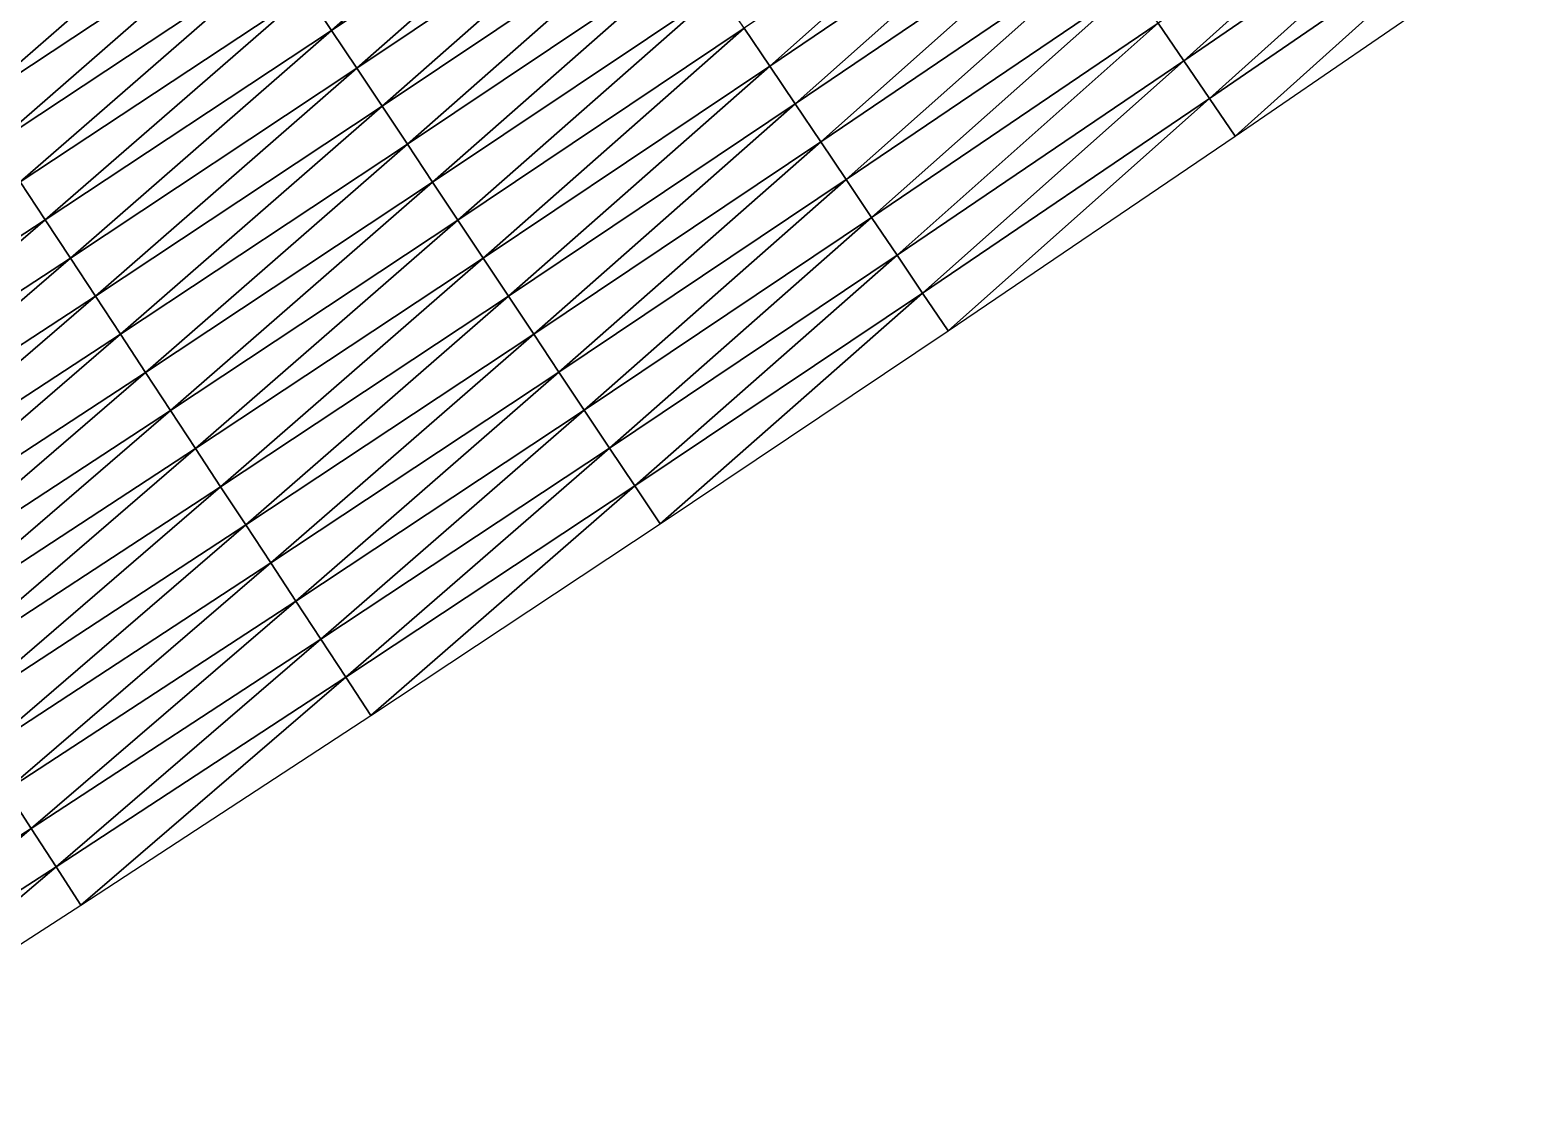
# Model space of a CAD drawing. Header units: metres. Extents: x 479979 to 482619, y 6959976 to 6961524.
# Drawn here: x 482123.9 to 482189.3, y 6961082.6 to 6961129.2 of the extents above; entities that cross this region are included whole.
import ezdxf

# ---------------------------------------------------------------- set-up
doc = ezdxf.new("R2010")
doc.units = ezdxf.units.M

msp = doc.modelspace()

# ---------------------------------------------------------------- linework, layer by layer
at = {"layer": 'GENERAL_FILL_TOP'}
for points in [[(482137.116, 6961129.171, 9.309), (482148.517, 6961139.214, 9.376), (482136.008, 6961130.836, 9.349)], [(482137.116, 6961129.171, 9.309), (482149.634, 6961137.555, 9.336), (482148.517, 6961139.214, 9.376)], [(482120.159, 6961127.543, 9.362), (482131.574, 6961137.495, 9.349), (482119.06, 6961129.214, 9.322)], [(482120.159, 6961127.543, 9.362), (482132.683, 6961135.83, 9.389), (482131.574, 6961137.495, 9.349)], [(482138.224, 6961127.506, 9.269), (482149.634, 6961137.555, 9.336), (482137.116, 6961129.171, 9.309)], [(482138.224, 6961127.506, 9.269), (482150.752, 6961135.896, 9.296), (482149.634, 6961137.555, 9.336)], [(482156.339, 6961127.603, 7.777), (482167.743, 6961137.748, 8.682), (482155.222, 6961129.262, 8.656)], [(482156.339, 6961127.603, 7.777), (482168.87, 6961136.095, 7.844), (482167.743, 6961137.748, 8.682)], [(482174.502, 6961127.832, 7.807), (482185.899, 6961138.071, 7.882), (482173.376, 6961129.485, 7.815)], [(482174.502, 6961127.832, 7.807), (482187.035, 6961136.425, 7.875), (482185.899, 6961138.071, 7.882)], [(482175.629, 6961126.18, 7.8), (482187.035, 6961136.425, 7.875), (482174.502, 6961127.832, 7.807)], [(482175.629, 6961126.18, 7.8), (482188.17, 6961134.778, 7.868), (482187.035, 6961136.425, 7.875)], [(482121.259, 6961125.872, 9.402), (482132.683, 6961135.83, 9.389), (482120.159, 6961127.543, 9.362)], [(482121.259, 6961125.872, 9.402), (482133.791, 6961134.166, 9.429), (482132.683, 6961135.83, 9.389)], [(482139.333, 6961125.842, 9.229), (482150.752, 6961135.896, 9.296), (482138.224, 6961127.506, 9.269)], [(482139.333, 6961125.842, 9.229), (482151.869, 6961134.238, 9.256), (482150.752, 6961135.896, 9.296)], [(482157.457, 6961125.944, 7.769), (482168.87, 6961136.095, 7.844), (482156.339, 6961127.603, 7.777)], [(482157.457, 6961125.944, 7.769), (482169.996, 6961134.442, 7.837), (482168.87, 6961136.095, 7.844)], [(482140.441, 6961124.177, 9.189), (482151.869, 6961134.238, 9.256), (482139.333, 6961125.842, 9.229)], [(482140.441, 6961124.177, 9.189), (482152.987, 6961132.579, 9.216), (482151.869, 6961134.238, 9.256)], [(482158.574, 6961124.286, 7.762), (482169.996, 6961134.442, 7.837), (482157.457, 6961125.944, 7.769)], [(482158.574, 6961124.286, 7.762), (482171.123, 6961132.79, 7.829), (482169.996, 6961134.442, 7.837)], [(482176.755, 6961124.527, 7.793), (482188.17, 6961134.778, 7.868), (482175.629, 6961126.18, 7.8)], [(482176.755, 6961124.527, 7.793), (482189.305, 6961133.132, 7.86), (482188.17, 6961134.778, 7.868)], [(482122.358, 6961124.202, 9.362), (482133.791, 6961134.166, 9.429), (482121.259, 6961125.872, 9.402)], [(482122.358, 6961124.202, 9.362), (482134.899, 6961132.501, 9.389), (482133.791, 6961134.166, 9.429)], [(482123.457, 6961122.531, 9.322), (482134.899, 6961132.501, 9.389), (482122.358, 6961124.202, 9.362)], [(482123.457, 6961122.531, 9.322), (482136.008, 6961130.836, 9.349), (482134.899, 6961132.501, 9.389)], [(482141.549, 6961122.512, 9.149), (482152.987, 6961132.579, 9.216), (482140.441, 6961124.177, 9.189)], [(482141.549, 6961122.512, 9.149), (482154.104, 6961130.92, 9.176), (482152.987, 6961132.579, 9.216)], [(482159.692, 6961122.627, 7.755), (482171.123, 6961132.79, 7.829), (482158.574, 6961124.286, 7.762)], [(482159.692, 6961122.627, 7.755), (482172.249, 6961131.137, 7.822), (482171.123, 6961132.79, 7.829)], [(482160.809, 6961120.968, 7.747), (482172.249, 6961131.137, 7.822), (482159.692, 6961122.627, 7.755)], [(482160.809, 6961120.968, 7.747), (482173.376, 6961129.485, 7.815), (482172.249, 6961131.137, 7.822)], [(482124.556, 6961120.86, 9.282), (482136.008, 6961130.836, 9.349), (482123.457, 6961122.531, 9.322)], [(482124.556, 6961120.86, 9.282), (482137.116, 6961129.171, 9.309), (482136.008, 6961130.836, 9.349)], [(482142.658, 6961120.847, 8.629), (482154.104, 6961130.92, 9.176), (482141.549, 6961122.512, 9.149)], [(482142.658, 6961120.847, 8.629), (482155.222, 6961129.262, 8.656), (482154.104, 6961130.92, 9.176)], [(482125.655, 6961119.189, 9.242), (482137.116, 6961129.171, 9.309), (482124.556, 6961120.86, 9.282)], [(482125.655, 6961119.189, 9.242), (482138.224, 6961127.506, 9.269), (482137.116, 6961129.171, 9.309)], [(482143.766, 6961119.182, 7.709), (482155.222, 6961129.262, 8.656), (482142.658, 6961120.847, 8.629)], [(482143.766, 6961119.182, 7.709), (482156.339, 6961127.603, 7.777), (482155.222, 6961129.262, 8.656)], [(482161.927, 6961119.31, 7.74), (482173.376, 6961129.485, 7.815), (482160.809, 6961120.968, 7.747)], [(482161.927, 6961119.31, 7.74), (482174.502, 6961127.832, 7.807), (482173.376, 6961129.485, 7.815)], [(482163.044, 6961117.651, 7.732), (482174.502, 6961127.832, 7.807), (482161.927, 6961119.31, 7.74)], [(482163.044, 6961117.651, 7.732), (482175.629, 6961126.18, 7.8), (482174.502, 6961127.832, 7.807)], [(482126.754, 6961117.518, 9.202), (482138.224, 6961127.506, 9.269), (482125.655, 6961119.189, 9.242)], [(482126.754, 6961117.518, 9.202), (482139.333, 6961125.842, 9.229), (482138.224, 6961127.506, 9.269)], [(482144.874, 6961117.518, 7.702), (482156.339, 6961127.603, 7.777), (482143.766, 6961119.182, 7.709)], [(482144.874, 6961117.518, 7.702), (482157.457, 6961125.944, 7.769), (482156.339, 6961127.603, 7.777)], [(482127.853, 6961115.847, 9.162), (482139.333, 6961125.842, 9.229), (482126.754, 6961117.518, 9.202)], [(482127.853, 6961115.847, 9.162), (482140.441, 6961124.177, 9.189), (482139.333, 6961125.842, 9.229)], [(482145.983, 6961115.853, 7.695), (482157.457, 6961125.944, 7.769), (482144.874, 6961117.518, 7.702)], [(482145.983, 6961115.853, 7.695), (482158.574, 6961124.286, 7.762), (482157.457, 6961125.944, 7.769)], [(482164.162, 6961115.992, 7.725), (482175.629, 6961126.18, 7.8), (482163.044, 6961117.651, 7.732)], [(482164.162, 6961115.992, 7.725), (482176.755, 6961124.527, 7.793), (482175.629, 6961126.18, 7.8)], [(482128.952, 6961114.176, 9.122), (482140.441, 6961124.177, 9.189), (482127.853, 6961115.847, 9.162)], [(482128.952, 6961114.176, 9.122), (482141.549, 6961122.512, 9.149), (482140.441, 6961124.177, 9.189)], [(482147.091, 6961114.188, 7.687), (482158.574, 6961124.286, 7.762), (482145.983, 6961115.853, 7.695)], [(482147.091, 6961114.188, 7.687), (482159.692, 6961122.627, 7.755), (482158.574, 6961124.286, 7.762)], [(482111.953, 6961112.621, 9.254), (482124.556, 6961120.86, 9.282), (482123.457, 6961122.531, 9.322)], [(482130.051, 6961112.505, 8.602), (482141.549, 6961122.512, 9.149), (482128.952, 6961114.176, 9.122)], [(482130.051, 6961112.505, 8.602), (482142.658, 6961120.847, 8.629), (482141.549, 6961122.512, 9.149)], [(482148.199, 6961112.523, 7.68), (482159.692, 6961122.627, 7.755), (482147.091, 6961114.188, 7.687)], [(482148.199, 6961112.523, 7.68), (482160.809, 6961120.968, 7.747), (482159.692, 6961122.627, 7.755)], [(482113.042, 6961110.944, 9.214), (482124.556, 6961120.86, 9.282), (482111.953, 6961112.621, 9.254)], [(482113.042, 6961110.944, 9.214), (482125.655, 6961119.189, 9.242), (482124.556, 6961120.86, 9.282)], [(482131.15, 6961110.834, 7.642), (482142.658, 6961120.847, 8.629), (482130.051, 6961112.505, 8.602)], [(482131.15, 6961110.834, 7.642), (482143.766, 6961119.182, 7.709), (482142.658, 6961120.847, 8.629)], [(482149.308, 6961110.858, 7.672), (482160.809, 6961120.968, 7.747), (482148.199, 6961112.523, 7.68)], [(482149.308, 6961110.858, 7.672), (482161.927, 6961119.31, 7.74), (482160.809, 6961120.968, 7.747)], [(482114.132, 6961109.267, 9.174), (482125.655, 6961119.189, 9.242), (482113.042, 6961110.944, 9.214)], [(482114.132, 6961109.267, 9.174), (482126.754, 6961117.518, 9.202), (482125.655, 6961119.189, 9.242)], [(482132.249, 6961109.163, 7.635), (482143.766, 6961119.182, 7.709), (482131.15, 6961110.834, 7.642)], [(482132.249, 6961109.163, 7.635), (482144.874, 6961117.518, 7.702), (482143.766, 6961119.182, 7.709)], [(482150.416, 6961109.193, 7.665), (482161.927, 6961119.31, 7.74), (482149.308, 6961110.858, 7.672)], [(482150.416, 6961109.193, 7.665), (482163.044, 6961117.651, 7.732), (482161.927, 6961119.31, 7.74)], [(482115.221, 6961107.59, 9.134), (482126.754, 6961117.518, 9.202), (482114.132, 6961109.267, 9.174)], [(482115.221, 6961107.59, 9.134), (482127.853, 6961115.847, 9.162), (482126.754, 6961117.518, 9.202)], [(482133.348, 6961107.492, 7.627), (482144.874, 6961117.518, 7.702), (482132.249, 6961109.163, 7.635)], [(482133.348, 6961107.492, 7.627), (482145.983, 6961115.853, 7.695), (482144.874, 6961117.518, 7.702)], [(482151.524, 6961107.529, 7.657), (482163.044, 6961117.651, 7.732), (482150.416, 6961109.193, 7.665)], [(482151.524, 6961107.529, 7.657), (482164.162, 6961115.992, 7.725), (482163.044, 6961117.651, 7.732)], [(482116.311, 6961105.913, 9.094), (482127.853, 6961115.847, 9.162), (482115.221, 6961107.59, 9.134)], [(482116.311, 6961105.913, 9.094), (482128.952, 6961114.176, 9.122), (482127.853, 6961115.847, 9.162)], [(482134.447, 6961105.821, 7.62), (482145.983, 6961115.853, 7.695), (482133.348, 6961107.492, 7.627)], [(482134.447, 6961105.821, 7.62), (482147.091, 6961114.188, 7.687), (482145.983, 6961115.853, 7.695)], [(482117.4, 6961104.235, 8.574), (482128.952, 6961114.176, 9.122), (482116.311, 6961105.913, 9.094)], [(482117.4, 6961104.235, 8.574), (482130.051, 6961112.505, 8.602), (482128.952, 6961114.176, 9.122)], [(482135.546, 6961104.15, 7.612), (482147.091, 6961114.188, 7.687), (482134.447, 6961105.821, 7.62)], [(482135.546, 6961104.15, 7.612), (482148.199, 6961112.523, 7.68), (482147.091, 6961114.188, 7.687)], [(482118.49, 6961102.558, 7.575), (482130.051, 6961112.505, 8.602), (482117.4, 6961104.235, 8.574)], [(482118.49, 6961102.558, 7.575), (482131.15, 6961110.834, 7.642), (482130.051, 6961112.505, 8.602)], [(482136.645, 6961102.479, 7.605), (482148.199, 6961112.523, 7.68), (482135.546, 6961104.15, 7.612)], [(482136.645, 6961102.479, 7.605), (482149.308, 6961110.858, 7.672), (482148.199, 6961112.523, 7.68)], [(482119.58, 6961100.881, 7.568), (482131.15, 6961110.834, 7.642), (482118.49, 6961102.558, 7.575)], [(482119.58, 6961100.881, 7.568), (482132.249, 6961109.163, 7.635), (482131.15, 6961110.834, 7.642)], [(482137.744, 6961100.808, 7.597), (482149.308, 6961110.858, 7.672), (482136.645, 6961102.479, 7.605)], [(482137.744, 6961100.808, 7.597), (482150.416, 6961109.193, 7.665), (482149.308, 6961110.858, 7.672)], [(482120.669, 6961099.204, 7.56), (482132.249, 6961109.163, 7.635), (482119.58, 6961100.881, 7.568)], [(482120.669, 6961099.204, 7.56), (482133.348, 6961107.492, 7.627), (482132.249, 6961109.163, 7.635)], [(482138.843, 6961099.137, 7.59), (482150.416, 6961109.193, 7.665), (482137.744, 6961100.808, 7.597)], [(482138.843, 6961099.137, 7.59), (482151.524, 6961107.529, 7.657), (482150.416, 6961109.193, 7.665)], [(482121.759, 6961097.527, 7.553), (482133.348, 6961107.492, 7.627), (482120.669, 6961099.204, 7.56)], [(482121.759, 6961097.527, 7.553), (482134.447, 6961105.821, 7.62), (482133.348, 6961107.492, 7.627)], [(482122.848, 6961095.85, 7.545), (482134.447, 6961105.821, 7.62), (482121.759, 6961097.527, 7.553)], [(482122.848, 6961095.85, 7.545), (482135.546, 6961104.15, 7.612), (482134.447, 6961105.821, 7.62)], [(482123.938, 6961094.172, 7.538), (482135.546, 6961104.15, 7.612), (482122.848, 6961095.85, 7.545)], [(482123.938, 6961094.172, 7.538), (482136.645, 6961102.479, 7.605), (482135.546, 6961104.15, 7.612)], [(482125.028, 6961092.495, 7.53), (482136.645, 6961102.479, 7.605), (482123.938, 6961094.172, 7.538)], [(482125.028, 6961092.495, 7.53), (482137.744, 6961100.808, 7.597), (482136.645, 6961102.479, 7.605)], [(482126.117, 6961090.818, 7.523), (482137.744, 6961100.808, 7.597), (482125.028, 6961092.495, 7.53)], [(482126.117, 6961090.818, 7.523), (482138.843, 6961099.137, 7.59), (482137.744, 6961100.808, 7.597)], [(482111.187, 6961085.94, 7.471), (482123.938, 6961094.172, 7.538), (482122.848, 6961095.85, 7.545)], [(482112.267, 6961084.257, 7.463), (482123.938, 6961094.172, 7.538), (482111.187, 6961085.94, 7.471)], [(482112.267, 6961084.257, 7.463), (482125.028, 6961092.495, 7.53), (482123.938, 6961094.172, 7.538)], [(482113.347, 6961082.573, 7.456), (482125.028, 6961092.495, 7.53), (482112.267, 6961084.257, 7.463)], [(482113.347, 6961082.573, 7.456), (482126.117, 6961090.818, 7.523), (482125.028, 6961092.495, 7.53)]]:
    msp.add_3dface(points, dxfattribs=at)

doc.saveas('drawing.dxf')
